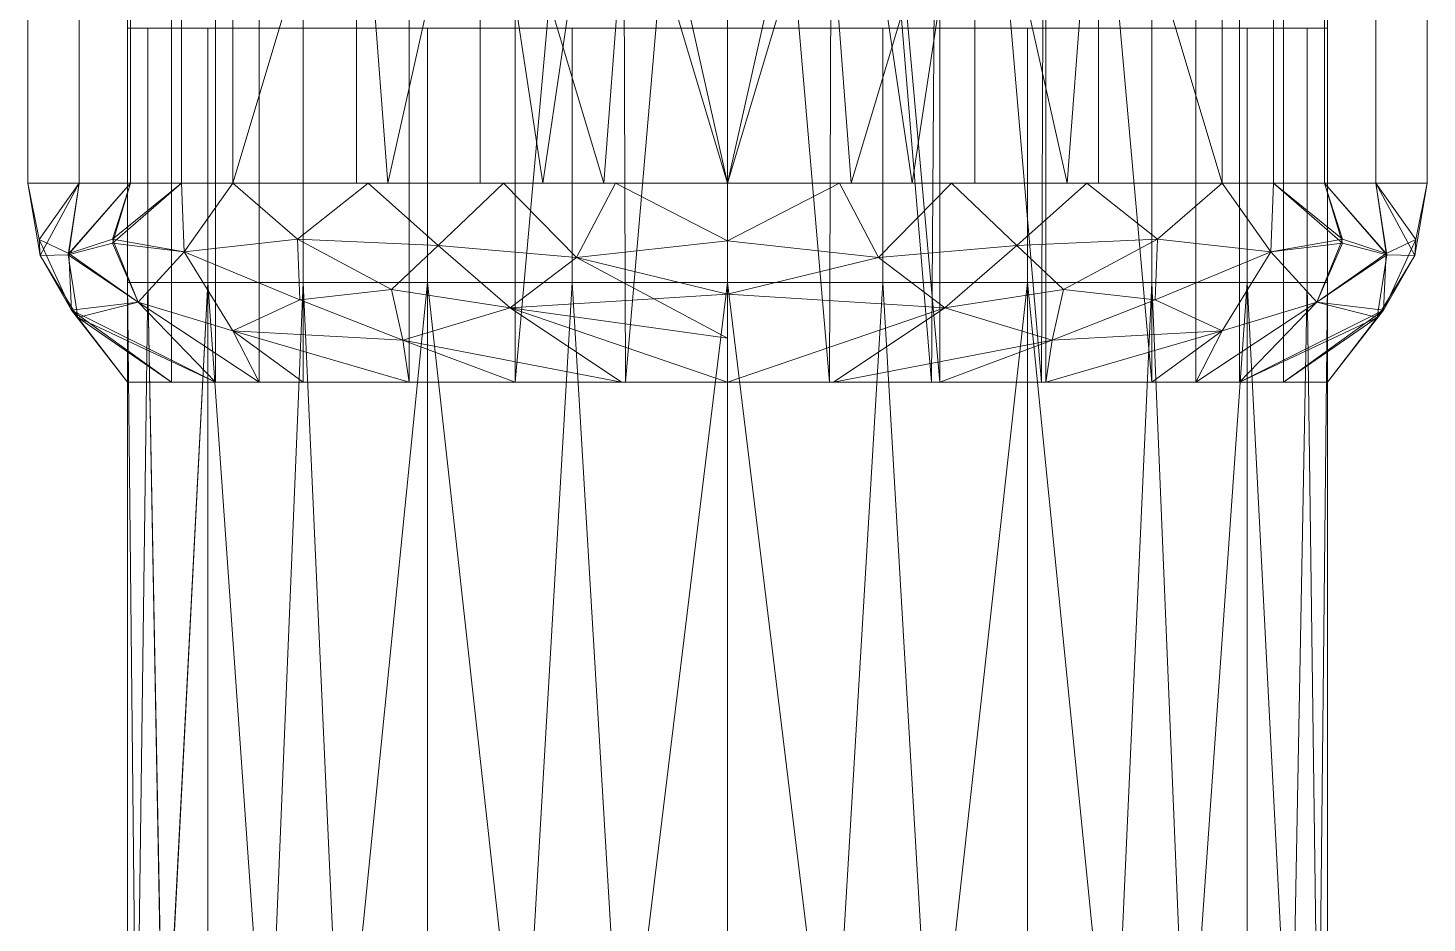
# Model space of a CAD drawing. Header units: inches. Extents: x -3326 to -59, y 8 to 1043.
# Drawn here: x -932.766 to -931.234, y 321.371 to 322.352 of the extents above; entities that cross this region are included whole.
import ezdxf

# ---------------------------------------------------------------- set-up
doc = ezdxf.new("R2010")
doc.units = ezdxf.units.IN
doc.header["$MEASUREMENT"] = 0
doc.layers.add('F-SPRN', color=10, linetype='Continuous', lineweight=9)
doc.layers.add('P-PIPE', color=10, linetype='Continuous', lineweight=9)

# ---------------------------------------------------------------- blocks, each defined once
blk = doc.blocks.new('Victaulic-VicPress316-Elbow 90-45deg Style P568_P571 - Standard-523083-05 - Fourth Level')
at = {"layer": 'P-PIPE'}
blk.add_line((-1.393, 0), (-2.33, 0), dxfattribs=at)
mesh = blk.add_polyface(dxfattribs=at)
corners = [(-2.439, -0.7665), (-2.439, -0.542, 0.542), (-2.439, 0, 0.7665), (-2.439, 0.542, 0.542), (-2.439, 0.7665), (-2.8905, 0.7665), (-2.8905, 0.542, 0.542), (-2.8905, 0, 0.7665), (-2.8905, -0.542, 0.542), (-2.8905, -0.7665), (-2.439, 0.6827, 0.2023), (-2.8905, 0.6542, 0.271), (-2.8905, 0.5981, 0.4065), (-2.439, 0.271, 0.6542), (-2.8905, 0.271, 0.6542), (-2.8905, 0.1355, 0.7104), (-2.439, -0.6542, 0.271), (-2.8905, -0.6542, 0.271), (-2.8905, -0.7246, 0.1011), (-2.8905, -0.271, 0.6542), (-2.439, -0.271, 0.6542), (-2.439, -0.1355, 0.7104), (-2.8905, 0.7104, 0.1355), (-2.439, 0.6124, 0.3721), (-2.8905, 0.4065, 0.5981), (-2.439, 0.4065, 0.5981), (-2.439, 0.1355, 0.7104), (-2.439, -0.5981, 0.4065), (-2.8905, -0.5981, 0.4065), (-2.439, -0.7104, 0.1355), (-2.8905, -0.4065, 0.5981), (-2.439, -0.4065, 0.5981), (-2.8905, -0.1355, 0.7104)]
mesh.append_faces([[corners[k] for k in face] for face in [(22, 4, 5)]], dxfattribs={"vtx0": -1})
mesh.append_faces([[corners[k] for k in face] for face in [(10, 11, 23), (6, 3, 12), (4, 22, 10), (12, 23, 11), (16, 17, 29), (18, 29, 17)]], dxfattribs={"vtx0": -1, "vtx1": -1})
mesh.append_faces([[corners[k] for k in face] for face in [(12, 3, 23), (18, 0, 29)]], dxfattribs={"vtx0": -1, "vtx2": -1})
mesh.append_faces([[corners[k] for k in face] for face in [(9, 0, 18)]], dxfattribs={"vtx1": -1})
mesh.append_faces([[corners[k] for k in face] for face in [(22, 11, 10)]], dxfattribs={"vtx1": -1, "vtx2": -1})
mesh.append_faces([[corners[k] for k in face] for face in [(15, 7, 2, 26), (13, 25, 24, 14), (7, 32, 21, 2), (26, 13, 14, 15), (8, 28, 27, 1), (1, 31, 30, 8), (25, 3, 6, 24), (28, 17, 16, 27), (31, 20, 19, 30), (32, 19, 20, 21)]], dxfattribs={"vtx1": -1, "vtx3": -1})
mesh = blk.add_polyface(dxfattribs=at)
corners = [(-2.439, 0.7665), (-2.439, 0.542, -0.542), (-2.439, 0, -0.7665), (-2.439, -0.542, -0.542), (-2.439, -0.7665), (-2.8905, -0.7665), (-2.8905, -0.542, -0.542), (-2.8905, 0, -0.7665), (-2.8905, 0.542, -0.542), (-2.8905, 0.7665), (-2.439, -0.6827, -0.2023), (-2.8905, -0.6542, -0.271), (-2.8905, -0.5981, -0.4065), (-2.439, -0.271, -0.6542), (-2.8905, -0.271, -0.6542), (-2.8905, -0.1355, -0.7104), (-2.439, 0.6542, -0.271), (-2.8905, 0.6542, -0.271), (-2.8905, 0.7246, -0.1011), (-2.8905, 0.271, -0.6542), (-2.439, 0.271, -0.6542), (-2.439, 0.1355, -0.7104), (-2.8905, -0.7104, -0.1355), (-2.439, -0.6124, -0.3721), (-2.8905, -0.4065, -0.5981), (-2.439, -0.4065, -0.5981), (-2.439, -0.1355, -0.7104), (-2.439, 0.5981, -0.4065), (-2.8905, 0.5981, -0.4065), (-2.439, 0.7104, -0.1355), (-2.8905, 0.4065, -0.5981), (-2.439, 0.4065, -0.5981), (-2.8905, 0.1355, -0.7104)]
mesh.append_faces([[corners[k] for k in face] for face in [(22, 4, 5)]], dxfattribs={"vtx0": -1})
mesh.append_faces([[corners[k] for k in face] for face in [(10, 11, 23), (6, 3, 12), (4, 22, 10), (16, 17, 29), (18, 29, 17), (12, 23, 11)]], dxfattribs={"vtx0": -1, "vtx1": -1})
mesh.append_faces([[corners[k] for k in face] for face in [(12, 3, 23), (18, 0, 29)]], dxfattribs={"vtx0": -1, "vtx2": -1})
mesh.append_faces([[corners[k] for k in face] for face in [(9, 0, 18)]], dxfattribs={"vtx1": -1})
mesh.append_faces([[corners[k] for k in face] for face in [(22, 11, 10)]], dxfattribs={"vtx1": -1, "vtx2": -1})
mesh.append_faces([[corners[k] for k in face] for face in [(15, 7, 2, 26), (25, 3, 6, 24), (13, 25, 24, 14), (7, 32, 21, 2), (8, 28, 27, 1), (28, 17, 16, 27), (1, 31, 30, 8), (26, 13, 14, 15), (31, 20, 19, 30), (32, 19, 20, 21)]], dxfattribs={"vtx1": -1, "vtx3": -1})
mesh = blk.add_polyface(dxfattribs=at)
corners = [(-2.221, -0.6575), (-2.221, -0.4649, 0.4649), (-2.221, 0, 0.6575), (-2.221, 0.4649, 0.4649), (-2.221, 0.6575), (-2.3171, 0.7377), (-2.439, 0.7665), (-2.439, 0.542, 0.542), (-2.439, 0, 0.7665), (-2.439, -0.542, 0.542), (-2.439, -0.7665), (-2.3171, -0.7377), (-2.439, 0.6649, 0.2453), (-2.439, -0.6649, 0.2453), (-2.221, 0.5612, 0.2325), (-2.3109, 0.5655, 0.4687), (-2.439, 0.271, 0.6542), (-2.3086, 0.3473, 0.6458), (-2.221, -0.5612, 0.2325), (-2.3109, -0.5655, 0.4687), (-2.439, -0.271, 0.6542), (-2.3086, -0.3473, 0.6458), (-2.3021, 0.6896, 0.2383), (-2.3021, -0.6896, 0.2383), (-2.221, 0.2325, 0.5612), (-2.2917, 0.1283, 0.7118), (-2.2997, -0.1159, 0.7189), (-2.221, -0.2325, 0.5612), (-2.3755, 0.7515), (-2.439, 0.7157, 0.1227), (-2.3573, 0.7356, 0.1654), (-2.3706, 0.6883, 0.317), (-2.439, 0.6034, 0.3937), (-2.3776, 0.5958, 0.471), (-2.3637, 0.466, 0.5952), (-2.3225, 0.6423, 0.3682), (-2.2669, 0.609, 0.3557), (-2.221, 0.5131, 0.3487), (-2.439, 0.4065, 0.5981), (-2.439, -0.7157, 0.1227), (-2.3755, -0.7515), (-2.3573, -0.7356, 0.1654), (-2.3706, -0.6883, 0.317), (-2.439, -0.6034, 0.3937), (-2.3776, -0.5958, 0.471), (-2.3637, -0.466, 0.5952), (-2.3225, -0.6423, 0.3682), (-2.2669, -0.609, 0.3557), (-2.221, -0.5131, 0.3487), (-2.439, -0.4065, 0.5981), (-2.2772, 0.4636, 0.542), (-2.221, 0.3487, 0.5131), (-2.2772, -0.4636, 0.542), (-2.221, -0.3487, 0.5131), (-2.221, 0.6094, 0.1162), (-2.221, -0.6094, 0.1162), (-2.221, 0.1162, 0.6094), (-2.3604, 0.2192, 0.7224), (-2.3595, 0.0503, 0.753), (-2.439, -0.1355, 0.7104), (-2.3618, -0.2226, 0.7218), (-2.439, 0.1355, 0.7104), (-2.377, -0.087, 0.7544), (-2.3773, -0.3499, 0.674), (-2.221, -0.1162, 0.6094), (-2.3732, 0.3481, 0.6738)]
mesh.append_faces([[corners[k] for k in face] for face in [(18, 47, 55), (28, 30, 5), (12, 30, 29), (43, 44, 9), (1, 52, 48), (51, 17, 24), (54, 36, 14), (24, 25, 56), (20, 60, 59), (49, 63, 20)]], dxfattribs={"vtx0": -1, "vtx1": -1})
mesh.append_faces([[corners[k] for k in face] for face in [(36, 54, 22), (30, 31, 22), (17, 65, 57), (50, 36, 15), (34, 15, 33), (45, 9, 44), (42, 46, 44), (52, 47, 48), (63, 49, 45), (31, 32, 33), (25, 24, 17), (30, 12, 31), (47, 52, 19), (58, 62, 26), (57, 61, 58), (52, 53, 21), (26, 2, 25), (22, 35, 36), (19, 46, 47), (41, 42, 13), (57, 25, 17), (17, 51, 50), (58, 25, 57), (38, 65, 34), (30, 22, 5), (28, 29, 30), (35, 22, 31), (34, 33, 7), (33, 15, 35), (50, 34, 17), (33, 35, 31), (36, 35, 15), (50, 37, 36), (11, 23, 41), (41, 23, 42), (39, 40, 41), (23, 46, 42), (42, 44, 43), (45, 44, 19), (52, 45, 19), (21, 60, 63), (55, 47, 23), (44, 46, 19), (23, 47, 46), (34, 50, 15), (45, 52, 21), (65, 17, 34), (26, 25, 58), (59, 60, 62), (63, 60, 20), (21, 26, 60), (26, 62, 60), (8, 62, 58), (21, 63, 45), (27, 26, 21), (16, 57, 65)]], dxfattribs={"vtx0": -1, "vtx1": -1, "vtx2": -1})
mesh.append_faces([[corners[k] for k in face] for face in [(22, 4, 5), (50, 3, 37), (25, 2, 56), (23, 11, 0), (26, 27, 64), (31, 12, 32), (34, 7, 38), (41, 13, 39), (23, 0, 55), (65, 38, 16), (47, 18, 48), (52, 1, 53), (57, 16, 61)]], dxfattribs={"vtx0": -1, "vtx2": -1})
mesh.append_faces([[corners[k] for k in face] for face in [(40, 11, 41), (8, 59, 62), (32, 7, 33), (37, 14, 36), (43, 13, 42), (49, 9, 45), (53, 27, 21), (51, 3, 50), (54, 4, 22), (61, 8, 58), (64, 2, 26)]], dxfattribs={"vtx1": -1, "vtx2": -1})
mesh.append_faces([[corners[k] for k in face] for face in [(39, 10, 40), (28, 6, 29)]], dxfattribs={"vtx2": -1})
mesh = blk.add_polyface(dxfattribs=at)
corners = [(-2.221, 0.6575), (-2.221, 0.4649, -0.4649), (-2.221, 0, -0.6575), (-2.221, -0.4649, -0.4649), (-2.221, -0.6575), (-2.3171, -0.7377), (-2.439, -0.7665), (-2.439, -0.542, -0.542), (-2.439, 0, -0.7665), (-2.439, 0.542, -0.542), (-2.439, 0.7665), (-2.3171, 0.7377), (-2.439, -0.6649, -0.2453), (-2.439, 0.6649, -0.2453), (-2.221, -0.5612, -0.2325), (-2.3109, -0.5655, -0.4687), (-2.439, -0.271, -0.6542), (-2.3086, -0.3473, -0.6458), (-2.221, 0.5612, -0.2325), (-2.3109, 0.5655, -0.4687), (-2.439, 0.271, -0.6542), (-2.3086, 0.3473, -0.6458), (-2.3021, -0.6896, -0.2383), (-2.3021, 0.6896, -0.2383), (-2.221, -0.2325, -0.5612), (-2.2917, -0.1283, -0.7118), (-2.2997, 0.1159, -0.7189), (-2.221, 0.2325, -0.5612), (-2.3755, -0.7515), (-2.439, -0.7157, -0.1227), (-2.3573, -0.7356, -0.1654), (-2.3706, -0.6883, -0.317), (-2.439, -0.6034, -0.3937), (-2.3776, -0.5958, -0.471), (-2.3637, -0.466, -0.5952), (-2.3225, -0.6423, -0.3682), (-2.2669, -0.609, -0.3557), (-2.221, -0.5131, -0.3487), (-2.439, -0.4065, -0.5981), (-2.439, 0.7157, -0.1227), (-2.3755, 0.7515), (-2.3573, 0.7356, -0.1654), (-2.3706, 0.6883, -0.317), (-2.439, 0.6034, -0.3937), (-2.3776, 0.5958, -0.471), (-2.3637, 0.466, -0.5952), (-2.3225, 0.6423, -0.3682), (-2.2669, 0.609, -0.3557), (-2.221, 0.5131, -0.3487), (-2.439, 0.4065, -0.5981), (-2.2772, -0.4636, -0.542), (-2.221, -0.3487, -0.5131), (-2.2772, 0.4636, -0.542), (-2.221, 0.3487, -0.5131), (-2.221, -0.6094, -0.1162), (-2.2691, 0.6976), (-2.221, 0.6094, -0.1162), (-2.221, -0.1162, -0.6094), (-2.3604, -0.2192, -0.7224), (-2.3595, -0.0503, -0.753), (-2.439, 0.1355, -0.7104), (-2.3618, 0.2226, -0.7218), (-2.439, -0.1355, -0.7104), (-2.377, 0.087, -0.7544), (-2.3773, 0.3499, -0.674), (-2.221, 0.1162, -0.6094), (-2.3732, -0.3481, -0.6738)]
mesh.append_faces([[corners[k] for k in face] for face in [(55, 41, 11), (28, 30, 5), (12, 30, 29), (0, 23, 55), (43, 44, 9), (1, 52, 48), (51, 17, 24), (54, 36, 14), (18, 47, 56), (24, 25, 57), (20, 61, 60), (49, 64, 20)]], dxfattribs={"vtx0": -1, "vtx1": -1})
mesh.append_faces([[corners[k] for k in face] for face in [(50, 36, 15), (30, 31, 22), (17, 66, 58), (25, 24, 17), (58, 62, 59), (34, 15, 33), (30, 12, 31), (36, 54, 22), (64, 49, 45), (9, 44, 45), (31, 32, 33), (52, 47, 48), (42, 46, 44), (47, 52, 19), (59, 63, 26), (47, 23, 56), (52, 53, 21), (26, 2, 25), (22, 35, 36), (19, 46, 47), (41, 42, 13), (58, 25, 17), (17, 51, 50), (59, 25, 58), (38, 66, 34), (30, 22, 5), (28, 29, 30), (35, 22, 31), (34, 33, 7), (33, 15, 35), (50, 34, 17), (33, 35, 31), (36, 35, 15), (50, 37, 36), (41, 55, 23), (41, 23, 42), (39, 40, 41), (23, 46, 42), (42, 44, 43), (45, 44, 19), (52, 45, 19), (21, 61, 64), (44, 46, 19), (23, 47, 46), (34, 50, 15), (45, 52, 21), (66, 17, 34), (26, 25, 59), (60, 61, 63), (64, 61, 20), (21, 26, 61), (26, 63, 61), (8, 63, 59), (21, 64, 45), (27, 26, 21), (16, 58, 66)]], dxfattribs={"vtx0": -1, "vtx1": -1, "vtx2": -1})
mesh.append_faces([[corners[k] for k in face] for face in [(22, 4, 5), (25, 2, 57), (26, 27, 65), (31, 12, 32), (34, 7, 38), (41, 13, 39), (66, 38, 16), (23, 0, 56), (47, 18, 48), (52, 1, 53), (58, 16, 62)]], dxfattribs={"vtx0": -1, "vtx2": -1})
mesh.append_faces([[corners[k] for k in face] for face in [(3, 37, 50), (40, 11, 41), (8, 60, 63), (32, 7, 33), (37, 14, 36), (43, 13, 42), (49, 9, 45), (53, 27, 21), (51, 3, 50), (54, 4, 22), (62, 8, 59), (65, 2, 26)]], dxfattribs={"vtx1": -1, "vtx2": -1})
mesh.append_faces([[corners[k] for k in face] for face in [(39, 10, 40), (28, 6, 29)]], dxfattribs={"vtx2": -1})
mesh = blk.add_polyface(dxfattribs=at)
corners = [(-3.52, -0.6575), (-3.52, -0.4649, 0.4649), (-3.52, 0, 0.6575), (-3.52, 0.4649, 0.4649), (-3.52, 0.6575), (-2.221, 0.6575), (-2.221, 0.4649, 0.4649), (-2.221, 0, 0.6575), (-2.221, -0.4649, 0.4649), (-2.221, -0.6575), (-3.52, 0.2325, 0.5612), (-2.221, 0.2325, 0.5612), (-2.221, 0.3487, 0.5131), (-2.221, 0.565, 0.2234), (-3.52, 0.5612, 0.2325), (-3.52, 0.5131, 0.3487), (-3.52, -0.5612, 0.2325), (-2.221, -0.5612, 0.2325), (-2.221, -0.5131, 0.3487), (-3.52, -0.2325, 0.5612), (-2.221, -0.2325, 0.5612), (-2.221, -0.1162, 0.6094), (-3.52, 0.1162, 0.6094), (-2.221, 0.1162, 0.6094), (-3.52, 0.3487, 0.5131), (-2.221, 0.6112, 0.1117), (-3.52, 0.6094, 0.1162), (-2.221, 0.5149, 0.3442), (-2.221, -0.6112, 0.1117), (-3.52, -0.6094, 0.1162), (-3.52, -0.5131, 0.3487), (-2.221, -0.3487, 0.5131), (-3.52, -0.3487, 0.5131), (-3.52, -0.1162, 0.6094)]
mesh.append_faces([[corners[k] for k in face] for face in [(27, 14, 13), (15, 6, 3), (28, 29, 17)]], dxfattribs={"vtx0": -1, "vtx1": -1})
mesh.append_faces([[corners[k] for k in face] for face in [(3, 6, 12, 24), (28, 0, 29), (27, 15, 14), (11, 10, 24, 12)]], dxfattribs={"vtx0": -1, "vtx2": -1})
mesh.append_faces([[corners[k] for k in face] for face in [(26, 4, 25), (29, 16, 17), (14, 26, 13), (25, 13, 26), (27, 6, 15)]], dxfattribs={"vtx1": -1, "vtx2": -1})
mesh.append_faces([[corners[k] for k in face] for face in [(19, 33, 21, 20), (22, 10, 11, 23), (8, 18, 30, 1), (33, 2, 7, 21), (23, 7, 2, 22), (32, 19, 20, 31), (16, 30, 18, 17), (1, 32, 31, 8)]], dxfattribs={"vtx1": -1, "vtx3": -1})
mesh.append_faces([[corners[k] for k in face] for face in [(4, 5, 25), (28, 9, 0)]], dxfattribs={"vtx2": -1})
mesh = blk.add_polyface(dxfattribs=at)
corners = [(-3.52, 0.6575), (-3.52, 0.4649, -0.4649), (-3.52, 0, -0.6575), (-3.52, -0.4649, -0.4649), (-3.52, -0.6575), (-2.221, -0.6575), (-2.221, -0.4649, -0.4649), (-2.221, 0, -0.6575), (-2.221, 0.4649, -0.4649), (-2.221, 0.6575), (-3.52, -0.5612, -0.2325), (-2.221, -0.5612, -0.2325), (-2.221, -0.6112, -0.1117), (-2.221, -0.2325, -0.5612), (-3.52, -0.2325, -0.5612), (-3.52, -0.1162, -0.6094), (-3.52, 0.5612, -0.2325), (-2.221, 0.5612, -0.2325), (-2.221, 0.5131, -0.3487), (-3.52, 0.2325, -0.5612), (-2.221, 0.2325, -0.5612), (-2.221, 0.1162, -0.6094), (-3.52, -0.5131, -0.3487), (-2.221, -0.5131, -0.3487), (-3.52, -0.6094, -0.1162), (-3.52, -0.3487, -0.5131), (-2.221, -0.3487, -0.5131), (-2.221, -0.1162, -0.6094), (-2.221, 0.6112, -0.1117), (-3.52, 0.6094, -0.1162), (-3.52, 0.5131, -0.3487), (-2.221, 0.3487, -0.5131), (-3.52, 0.3487, -0.5131), (-3.52, 0.1162, -0.6094)]
mesh.append_faces([[corners[k] for k in face] for face in [(28, 29, 17)]], dxfattribs={"vtx0": -1, "vtx1": -1})
mesh.append_faces([[corners[k] for k in face] for face in [(11, 10, 24), (28, 0, 29)]], dxfattribs={"vtx0": -1, "vtx2": -1})
mesh.append_faces([[corners[k] for k in face] for face in [(29, 16, 17), (24, 4, 12), (12, 11, 24)]], dxfattribs={"vtx1": -1, "vtx2": -1})
mesh.append_faces([[corners[k] for k in face] for face in [(8, 18, 30, 1), (23, 6, 3, 22), (27, 7, 2, 15), (26, 13, 14, 25), (22, 10, 11, 23), (6, 26, 25, 3), (19, 33, 21, 20), (33, 2, 7, 21), (13, 27, 15, 14), (16, 30, 18, 17), (32, 19, 20, 31), (1, 32, 31, 8)]], dxfattribs={"vtx1": -1, "vtx3": -1})
mesh.append_faces([[corners[k] for k in face] for face in [(4, 5, 12), (28, 9, 0)]], dxfattribs={"vtx2": -1})
mesh = blk.add_polyface(dxfattribs=at)
corners = [(-2.33, 0, 0.6575), (-2.33, 0.1702, 0.6351), (-2.33, 0.3287, 0.5694), (-2.33, 0.4649, 0.4649), (-2.33, 0.5694, 0.3287), (-2.33, 0.6351, 0.1702), (-2.33, 0.6575), (-2.33, 0.6351, -0.1702), (-2.33, 0.5694, -0.3287), (-2.33, 0.4649, -0.4649), (-2.33, 0.3287, -0.5694), (-2.33, 0.1702, -0.6351), (-2.33, 0, -0.6575), (-2.33, -0.1702, -0.6351), (-2.33, -0.3287, -0.5694), (-2.33, -0.4649, -0.4649), (-2.33, -0.5694, -0.3287), (-2.33, -0.6351, -0.1702), (-2.33, -0.6575), (-2.33, -0.6351, 0.1702), (-2.33, -0.5694, 0.3287), (-2.33, -0.4649, 0.4649), (-2.33, -0.3287, 0.5694), (-2.33, -0.1702, 0.6351)]
mesh.append_faces([[corners[k] for k in face] for face in [(19, 17, 18)]], dxfattribs={"vtx0": -1})
mesh.append_faces([[corners[k] for k in face] for face in [(21, 15, 16, 20), (15, 21, 22)]], dxfattribs={"vtx0": -1, "vtx2": -1})
mesh.append_faces([[corners[k] for k in face] for face in [(0, 11, 12, 13), (22, 13, 14, 15), (2, 9, 10, 11), (13, 22, 23, 0)]], dxfattribs={"vtx0": -1, "vtx3": -1})
mesh.append_faces([[corners[k] for k in face] for face in [(3, 4, 9, 2), (1, 2, 11, 0)]], dxfattribs={"vtx1": -1, "vtx2": -1})
mesh.append_faces([[corners[k] for k in face] for face in [(8, 9, 4, 5), (16, 17, 19, 20)]], dxfattribs={"vtx1": -1, "vtx3": -1})
mesh.append_faces([[corners[k] for k in face] for face in [(5, 6, 7, 8)]], dxfattribs={"vtx3": -1})
mesh = blk.add_polyface(dxfattribs=at)
corners = [(-2.33, 0, -0.6575), (-2.33, 0.1702, -0.6351), (-2.33, 0.3287, -0.5694), (-2.33, 0.4649, -0.4649), (-2.33, 0.5694, -0.3287), (-2.33, 0.6351, -0.1702), (-2.33, 0.6575), (-1.393, 0.6575), (-1.393, 0.6475, -0.1142), (-1.393, 0.6179, -0.2249), (-1.393, 0.5694, -0.3287), (-1.393, 0.5037, -0.4226), (-1.393, 0.4226, -0.5037), (-1.393, 0.3288, -0.5694), (-1.393, 0.2249, -0.6178), (-1.393, 0.1142, -0.6475), (-1.393, 0, -0.6575)]
mesh.append_faces([[corners[k] for k in face] for face in [(11, 4, 10)]], dxfattribs={"vtx0": -1, "vtx1": -1})
mesh.append_faces([[corners[k] for k in face] for face in [(15, 0, 1), (12, 2, 3), (8, 5, 6), (5, 8, 9), (3, 11, 12)]], dxfattribs={"vtx0": -1, "vtx2": -1})
mesh.append_faces([[corners[k] for k in face] for face in [(16, 0, 15)]], dxfattribs={"vtx1": -1})
mesh.append_faces([[corners[k] for k in face] for face in [(1, 2, 14), (12, 13, 2), (14, 15, 1), (13, 14, 2), (3, 4, 11), (4, 5, 9), (9, 10, 4)]], dxfattribs={"vtx1": -1, "vtx2": -1})
mesh.append_faces([[corners[k] for k in face] for face in [(6, 7, 8)]], dxfattribs={"vtx2": -1})
mesh = blk.add_polyface(dxfattribs=at)
corners = [(-2.33, 0.6575), (-2.33, 0.6351, 0.1702), (-2.33, 0.5694, 0.3287), (-2.33, 0.4649, 0.4649), (-2.33, 0.3287, 0.5694), (-2.33, 0.1702, 0.6351), (-2.33, 0, 0.6575), (-1.393, 0, 0.6575), (-1.393, 0.1142, 0.6475), (-1.393, 0.2249, 0.6178), (-1.393, 0.3288, 0.5694), (-1.393, 0.4226, 0.5037), (-1.393, 0.5037, 0.4226), (-1.393, 0.5694, 0.3287), (-1.393, 0.6179, 0.2249), (-1.393, 0.6475, 0.1142), (-1.393, 0.6575)]
mesh.append_faces([[corners[k] for k in face] for face in [(15, 0, 1), (12, 2, 3), (8, 5, 6), (4, 9, 10), (5, 8, 9), (3, 11, 12)]], dxfattribs={"vtx0": -1, "vtx2": -1})
mesh.append_faces([[corners[k] for k in face] for face in [(16, 0, 15)]], dxfattribs={"vtx1": -1})
mesh.append_faces([[corners[k] for k in face] for face in [(1, 2, 14), (12, 13, 2), (14, 15, 1), (13, 14, 2), (3, 4, 11), (4, 5, 9), (10, 11, 4)]], dxfattribs={"vtx1": -1, "vtx2": -1})
mesh.append_faces([[corners[k] for k in face] for face in [(6, 7, 8)]], dxfattribs={"vtx2": -1})
mesh = blk.add_polyface(dxfattribs=at)
corners = [(-2.33, 0, 0.6575), (-2.33, -0.1702, 0.6351), (-2.33, -0.3287, 0.5694), (-2.33, -0.4649, 0.4649), (-2.33, -0.5694, 0.3287), (-2.33, -0.6351, 0.1702), (-2.33, -0.6575), (-1.393, -0.6575), (-1.393, -0.6475, 0.1142), (-1.393, -0.6179, 0.2249), (-1.393, -0.5694, 0.3287), (-1.393, -0.5037, 0.4226), (-1.393, -0.4226, 0.5037), (-1.393, -0.3288, 0.5694), (-1.393, -0.2249, 0.6178), (-1.393, -0.1142, 0.6475), (-1.393, 0, 0.6575)]
mesh.append_faces([[corners[k] for k in face] for face in [(15, 0, 1), (12, 2, 3), (4, 9, 10), (5, 8, 9), (3, 11, 12)]], dxfattribs={"vtx0": -1, "vtx2": -1})
mesh.append_faces([[corners[k] for k in face] for face in [(16, 0, 15)]], dxfattribs={"vtx1": -1})
mesh.append_faces([[corners[k] for k in face] for face in [(1, 2, 14), (12, 13, 2), (14, 15, 1), (13, 14, 2), (3, 4, 11), (5, 6, 8), (4, 5, 9), (10, 11, 4)]], dxfattribs={"vtx1": -1, "vtx2": -1})
mesh.append_faces([[corners[k] for k in face] for face in [(6, 7, 8)]], dxfattribs={"vtx2": -1})
mesh = blk.add_polyface(dxfattribs=at)
corners = [(-2.33, -0.6575), (-2.33, -0.6351, -0.1702), (-2.33, -0.5694, -0.3287), (-2.33, -0.4649, -0.4649), (-2.33, -0.3287, -0.5694), (-2.33, -0.1702, -0.6351), (-2.33, 0, -0.6575), (-1.393, 0, -0.6575), (-1.393, -0.1142, -0.6475), (-1.393, -0.2249, -0.6179), (-1.393, -0.3287, -0.5694), (-1.393, -0.4226, -0.5037), (-1.393, -0.5037, -0.4226), (-1.393, -0.5694, -0.3288), (-1.393, -0.6178, -0.2249), (-1.393, -0.6475, -0.1142), (-1.393, -0.6575)]
mesh.append_faces([[corners[k] for k in face] for face in [(11, 4, 10)]], dxfattribs={"vtx0": -1, "vtx1": -1})
mesh.append_faces([[corners[k] for k in face] for face in [(15, 0, 1), (12, 2, 3), (8, 5, 6), (5, 8, 9), (3, 11, 12)]], dxfattribs={"vtx0": -1, "vtx2": -1})
mesh.append_faces([[corners[k] for k in face] for face in [(16, 0, 15)]], dxfattribs={"vtx1": -1})
mesh.append_faces([[corners[k] for k in face] for face in [(1, 2, 14), (12, 13, 2), (14, 15, 1), (13, 14, 2), (3, 4, 11), (4, 5, 9), (9, 10, 4)]], dxfattribs={"vtx1": -1, "vtx2": -1})
mesh.append_faces([[corners[k] for k in face] for face in [(6, 7, 8)]], dxfattribs={"vtx2": -1})

msp = doc.modelspace()

# ---------------------------------------------------------------- linework, layer by layer
at = {"layer": 'F-SPRN', "color": 1}
for p, q in [((-932, 323.0079, 964), (-932, 322.3516, 964)), ((-932, 322.0728, 964), (-932, 322.3516, 964)), ((-932, 322.0728, 964), (-932, 322.3516, 964)), ((-932, 322.0728, 964), (-932, 321.1358, 964))]:
    msp.add_line(p, q, dxfattribs=at)

# ---------------------------------------------------------------- block references
at = {"layer": 'F-SPRN', "color": 1, "extrusion": (1, 0, 0), "rotation": 180}
msp.add_blockref('Victaulic-VicPress316-Elbow 90-45deg Style P568_P571 - Standard-523083-05 - Fourth Level', (319.7428, 964, -932), dxfattribs=at)

# ---------------------------------------------------------------- meshes
at = {"layer": 'F-SPRN', "color": 1}
mesh = msp.add_polyface(dxfattribs=at)
corners = [(-931.3425, 322.3516, 964), (-931.3649, 322.3516, 963.8298), (-931.4306, 322.3516, 963.6713), (-931.5351, 322.3516, 963.535), (-931.6713, 322.3516, 963.4306), (-931.8299, 322.3516, 963.3649), (-932, 322.3516, 963.3425), (-932.1702, 322.3516, 963.3649), (-932.3287, 322.3516, 963.4306), (-932.465, 322.3516, 963.535), (-932.5694, 322.3516, 963.6713), (-932.6351, 322.3516, 963.8298), (-932.6575, 322.3516, 964), (-932.6351, 322.3516, 964.1701), (-932.5694, 322.3516, 964.3287), (-932.465, 322.3516, 964.4649), (-932.3287, 322.3516, 964.5694), (-932.1702, 322.3516, 964.6351), (-932, 322.3516, 964.6575), (-931.8299, 322.3516, 964.6351), (-931.6713, 322.3516, 964.5694), (-931.5351, 322.3516, 964.4649), (-931.4306, 322.3516, 964.3287), (-931.3649, 322.3516, 964.1701)]
mesh.append_faces([[corners[k] for k in face] for face in [(4, 2, 3)]], dxfattribs={"vtx0": -1, "color": 1})
mesh.append_faces([[corners[k] for k in face] for face in [(14, 20, 2)]], dxfattribs={"vtx0": -1, "vtx1": -1, "vtx2": -1, "color": 1})
mesh.append_faces([[corners[k] for k in face] for face in [(20, 16, 17)]], dxfattribs={"vtx0": -1, "vtx2": -1, "color": 1})
mesh.append_faces([[corners[k] for k in face] for face in [(7, 8, 5, 6), (1, 2, 23, 0)]], dxfattribs={"vtx1": -1, "color": 1})
mesh.append_faces([[corners[k] for k in face] for face in [(22, 23, 2)]], dxfattribs={"vtx1": -1, "vtx2": -1, "color": 1})
mesh.append_faces([[corners[k] for k in face] for face in [(10, 11, 14, 2), (4, 5, 8, 2)]], dxfattribs={"vtx1": -1, "vtx2": -1, "vtx3": -1, "color": 1})
mesh.append_faces([[corners[k] for k in face] for face in [(8, 9, 10, 2), (14, 15, 16, 20), (20, 21, 22, 2)]], dxfattribs={"vtx2": -1, "vtx3": -1, "color": 1})
mesh.append_faces([[corners[k] for k in face] for face in [(11, 12, 13, 14), (17, 18, 19, 20)]], dxfattribs={"vtx3": -1, "color": 1})
mesh = msp.add_polyface(dxfattribs=at)
corners = [(-932.6575, 322.0728, 964), (-932.6351, 322.0728, 964.1701), (-932.5694, 322.0728, 964.3287), (-932.465, 322.0728, 964.4649), (-932.3287, 322.0728, 964.5694), (-932.1702, 322.0728, 964.6351), (-932, 322.0728, 964.6575), (-932, 322.3516, 964.6575), (-932.1702, 322.3516, 964.6351), (-932.3287, 322.3516, 964.5694), (-932.465, 322.3516, 964.4649), (-932.5694, 322.3516, 964.3287), (-932.6351, 322.3516, 964.1701), (-932.6575, 322.3516, 964)]
mesh.append_faces([[corners[k] for k in face] for face in [(1, 12, 13, 0)]], dxfattribs={"vtx0": -1, "color": 1})
mesh.append_faces([[corners[k] for k in face] for face in [(5, 8, 9, 4), (10, 3, 4, 9), (2, 11, 12, 1), (11, 2, 3, 10)]], dxfattribs={"vtx0": -1, "vtx2": -1, "color": 1})
mesh.append_faces([[corners[k] for k in face] for face in [(6, 7, 8, 5)]], dxfattribs={"vtx2": -1, "color": 1})
mesh = msp.add_polyface(dxfattribs=at)
corners = [(-932, 322.0728, 963.3425), (-932.1702, 322.0728, 963.3649), (-932.3287, 322.0728, 963.4306), (-932.465, 322.0728, 963.535), (-932.5694, 322.0728, 963.6713), (-932.6351, 322.0728, 963.8298), (-932.6575, 322.0728, 964), (-932.6575, 322.3516, 964), (-932.6351, 322.3516, 963.8298), (-932.5694, 322.3516, 963.6713), (-932.465, 322.3516, 963.535), (-932.3287, 322.3516, 963.4306), (-932.1702, 322.3516, 963.3649), (-932, 322.3516, 963.3425)]
mesh.append_faces([[corners[k] for k in face] for face in [(1, 12, 13, 0)]], dxfattribs={"vtx0": -1, "color": 1})
mesh.append_faces([[corners[k] for k in face] for face in [(5, 8, 9, 4), (10, 3, 4, 9), (2, 11, 12, 1), (11, 2, 3, 10)]], dxfattribs={"vtx0": -1, "vtx2": -1, "color": 1})
mesh.append_faces([[corners[k] for k in face] for face in [(6, 7, 8, 5)]], dxfattribs={"vtx2": -1, "color": 1})
mesh = msp.add_polyface(dxfattribs=at)
corners = [(-932, 322.0728, 964.6575), (-931.8299, 322.0728, 964.6351), (-931.6713, 322.0728, 964.5694), (-931.5351, 322.0728, 964.4649), (-931.4306, 322.0728, 964.3287), (-931.3649, 322.0728, 964.1701), (-931.3425, 322.0728, 964), (-931.3425, 322.3516, 964), (-931.3649, 322.3516, 964.1701), (-931.4306, 322.3516, 964.3287), (-931.5351, 322.3516, 964.4649), (-931.6713, 322.3516, 964.5694), (-931.8299, 322.3516, 964.6351), (-932, 322.3516, 964.6575)]
mesh.append_faces([[corners[k] for k in face] for face in [(1, 12, 13, 0)]], dxfattribs={"vtx0": -1, "color": 1})
mesh.append_faces([[corners[k] for k in face] for face in [(5, 8, 9, 4), (10, 3, 4, 9), (2, 11, 12, 1), (11, 2, 3, 10)]], dxfattribs={"vtx0": -1, "vtx2": -1, "color": 1})
mesh.append_faces([[corners[k] for k in face] for face in [(6, 7, 8, 5)]], dxfattribs={"vtx2": -1, "color": 1})
mesh = msp.add_polyface(dxfattribs=at)
corners = [(-931.3425, 322.0728, 964), (-931.3649, 322.0728, 963.8298), (-931.4306, 322.0728, 963.6713), (-931.5351, 322.0728, 963.535), (-931.6713, 322.0728, 963.4306), (-931.8299, 322.0728, 963.3649), (-932, 322.0728, 963.3425), (-932, 322.3516, 963.3425), (-931.8299, 322.3516, 963.3649), (-931.6713, 322.3516, 963.4306), (-931.5351, 322.3516, 963.535), (-931.4306, 322.3516, 963.6713), (-931.3649, 322.3516, 963.8298), (-931.3425, 322.3516, 964)]
mesh.append_faces([[corners[k] for k in face] for face in [(1, 12, 13, 0)]], dxfattribs={"vtx0": -1, "color": 1})
mesh.append_faces([[corners[k] for k in face] for face in [(5, 8, 9, 4), (10, 3, 4, 9), (2, 11, 12, 1), (11, 2, 3, 10)]], dxfattribs={"vtx0": -1, "vtx2": -1, "color": 1})
mesh.append_faces([[corners[k] for k in face] for face in [(6, 7, 8, 5)]], dxfattribs={"vtx2": -1, "color": 1})
mesh = msp.add_polyface(dxfattribs=at)
corners = [(-931.3425, 322.0728, 964), (-931.3649, 322.0728, 964.1701), (-931.4306, 322.0728, 964.3287), (-931.5351, 322.0728, 964.4649), (-931.6713, 322.0728, 964.5694), (-931.8299, 322.0728, 964.6351), (-932, 322.0728, 964.6575), (-932.1702, 322.0728, 964.6351), (-932.3287, 322.0728, 964.5694), (-932.465, 322.0728, 964.4649), (-932.5694, 322.0728, 964.3287), (-932.6351, 322.0728, 964.1701), (-932.6575, 322.0728, 964), (-932.6351, 322.0728, 963.8298), (-932.5694, 322.0728, 963.6713), (-932.465, 322.0728, 963.535), (-932.3287, 322.0728, 963.4306), (-932.1702, 322.0728, 963.3649), (-932, 322.0728, 963.3425), (-931.8299, 322.0728, 963.3649), (-931.6713, 322.0728, 963.4306), (-931.5351, 322.0728, 963.535), (-931.4306, 322.0728, 963.6713), (-931.3649, 322.0728, 963.8298)]
mesh.append_faces([[corners[k] for k in face] for face in [(19, 16, 17, 18), (1, 22, 23, 0)]], dxfattribs={"vtx0": -1, "color": 1})
mesh.append_faces([[corners[k] for k in face] for face in [(22, 4, 10)]], dxfattribs={"vtx0": -1, "vtx1": -1, "vtx2": -1, "color": 1})
mesh.append_faces([[corners[k] for k in face] for face in [(10, 13, 14, 22), (4, 7, 8, 10), (22, 1, 2, 4)]], dxfattribs={"vtx0": -1, "vtx2": -1, "vtx3": -1, "color": 1})
mesh.append_faces([[corners[k] for k in face] for face in [(9, 10, 8), (3, 4, 2)]], dxfattribs={"vtx1": -1, "color": 1})
mesh.append_faces([[corners[k] for k in face] for face in [(19, 20, 16)]], dxfattribs={"vtx1": -1, "vtx2": -1, "color": 1})
mesh.append_faces([[corners[k] for k in face] for face in [(11, 12, 13, 10), (5, 6, 7, 4)]], dxfattribs={"vtx2": -1, "color": 1})
mesh.append_faces([[corners[k] for k in face] for face in [(14, 15, 16, 22), (20, 21, 22, 16)]], dxfattribs={"vtx2": -1, "vtx3": -1, "color": 1})

doc.saveas('drawing.dxf')
